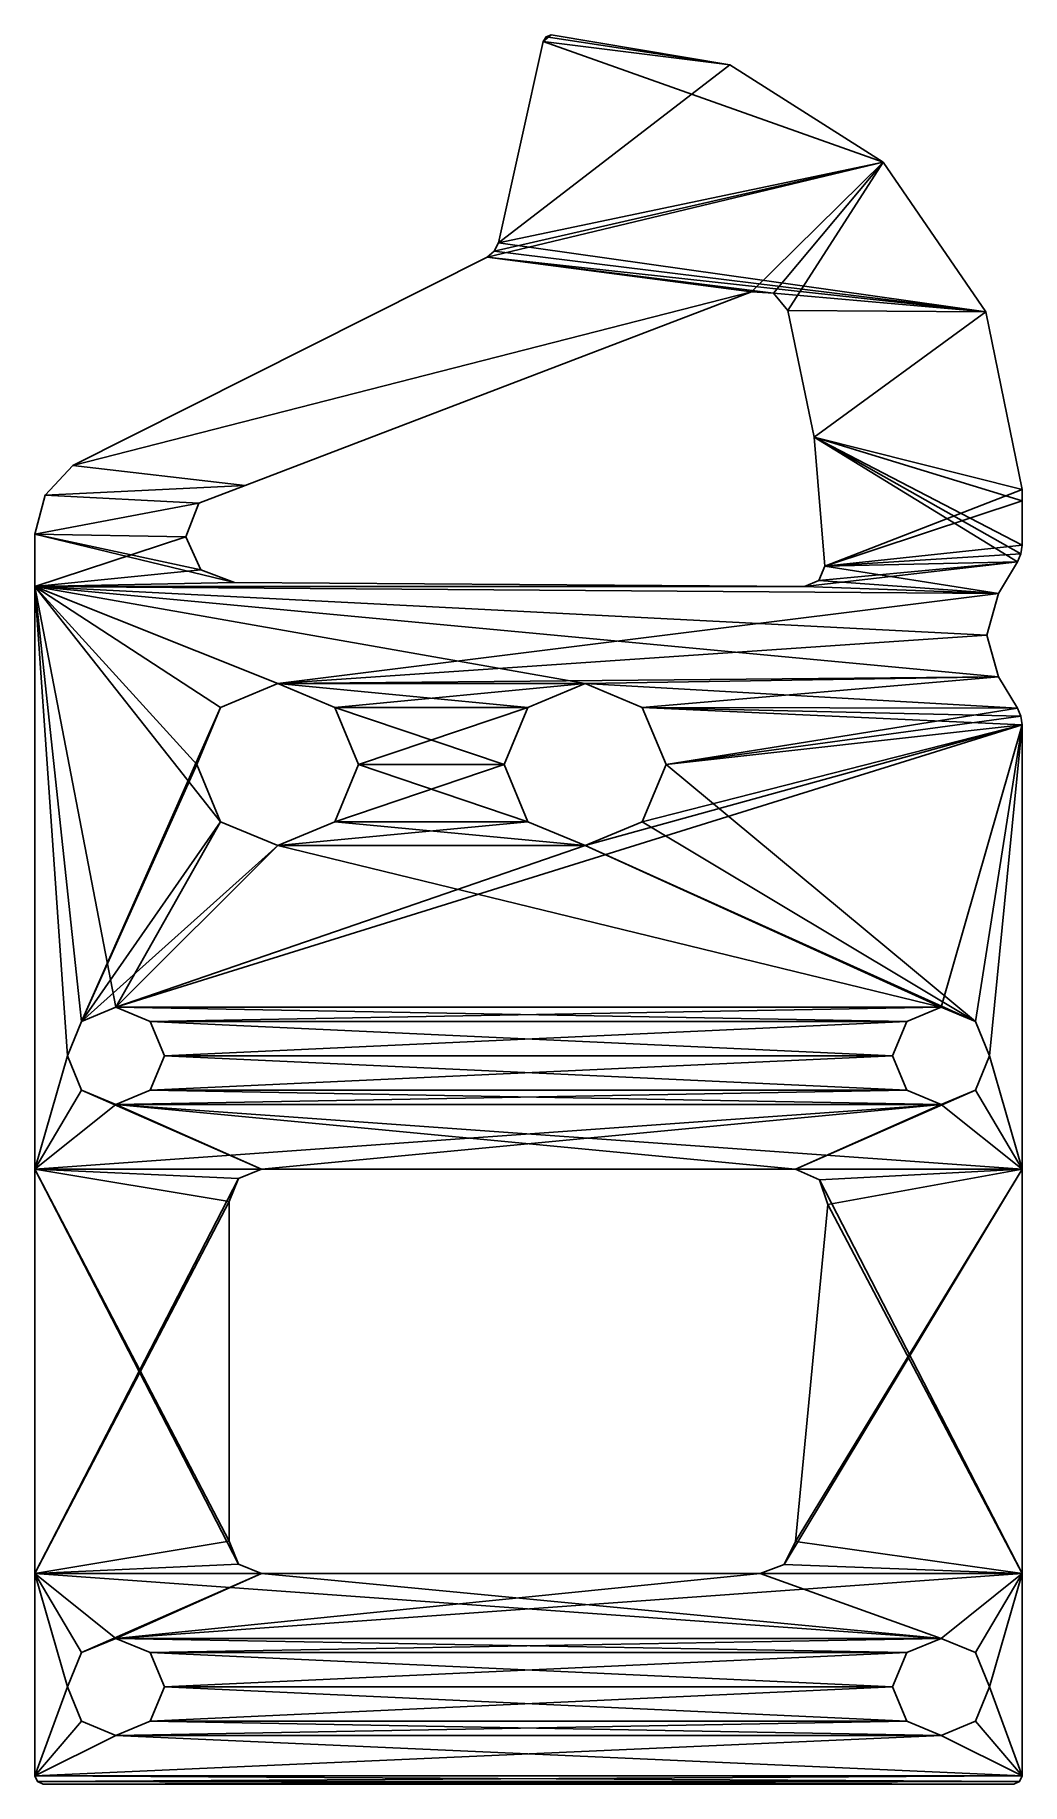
# Model space of a CAD drawing. Header units: millimetres. Extents: x -30.5 to 0, y -6.5 to 47.5.
import ezdxf

# ---------------------------------------------------------------- set-up
doc = ezdxf.new("R2010")
doc.units = ezdxf.units.MM
doc.header["$LTSCALE"] = 65.185185
for name, color, linetype in [('1', 7, 'CONTINUOUS'), ('10', 7, 'CONTINUOUS'), ('11', 7, 'CONTINUOUS'), ('12', 7, 'CONTINUOUS'), ('13', 7, 'CONTINUOUS'), ('14', 7, 'CONTINUOUS'), ('15', 7, 'CONTINUOUS'), ('16', 7, 'CONTINUOUS'), ('17', 7, 'CONTINUOUS'), ('18', 7, 'CONTINUOUS'), ('19', 7, 'CONTINUOUS'), ('2', 7, 'CONTINUOUS'), ('20', 7, 'CONTINUOUS'), ('21', 7, 'CONTINUOUS'), ('22', 7, 'CONTINUOUS'), ('23', 7, 'CONTINUOUS'), ('24', 7, 'CONTINUOUS'), ('25', 7, 'CONTINUOUS'), ('26', 7, 'CONTINUOUS'), ('27', 7, 'CONTINUOUS'), ('28', 7, 'CONTINUOUS'), ('29', 7, 'CONTINUOUS'), ('3', 7, 'CONTINUOUS'), ('30', 7, 'CONTINUOUS'), ('31', 7, 'CONTINUOUS'), ('32', 7, 'CONTINUOUS'), ('33', 7, 'CONTINUOUS'), ('34', 7, 'CONTINUOUS'), ('35', 7, 'CONTINUOUS'), ('36', 7, 'CONTINUOUS'), ('37', 7, 'CONTINUOUS'), ('38', 7, 'CONTINUOUS'), ('39', 7, 'CONTINUOUS'), ('4', 7, 'CONTINUOUS'), ('40', 7, 'CONTINUOUS'), ('41', 7, 'CONTINUOUS'), ('42', 7, 'CONTINUOUS'), ('43', 7, 'CONTINUOUS'), ('44', 7, 'CONTINUOUS'), ('45', 7, 'CONTINUOUS'), ('46', 7, 'CONTINUOUS'), ('47', 7, 'CONTINUOUS'), ('48', 7, 'CONTINUOUS'), ('49', 7, 'CONTINUOUS'), ('5', 7, 'CONTINUOUS'), ('50', 7, 'CONTINUOUS'), ('51', 7, 'CONTINUOUS'), ('52', 7, 'CONTINUOUS'), ('6', 7, 'CONTINUOUS'), ('7', 7, 'CONTINUOUS'), ('8', 7, 'CONTINUOUS'), ('9', 7, 'CONTINUOUS')]:
    doc.layers.add(name, color=color, linetype=linetype)

msp = doc.modelspace()

# ---------------------------------------------------------------- linework, layer by layer
at = {"layer": '1', "linetype": 'CONTINUOUS'}
for points in [[(-14.793, 47.344), (-4.295, 43.612), (-16.182, 41.124), (-14.793, 47.344)], [(-14.707, 47.484), (-9.024, 46.621), (-14.793, 47.344), (-14.707, 47.484)], [(-9.024, 46.621), (-4.295, 43.612), (-14.793, 47.344), (-9.024, 46.621)], [(-14.554, 47.542), (-9.024, 46.621), (-14.707, 47.484), (-14.554, 47.542)], [(-4.295, 43.612), (-1.118, 38.993), (-16.182, 41.124), (-4.295, 43.612)], [(-16.182, 41.124), (-1.118, 38.993), (-16.306, 40.862), (-16.182, 41.124)], [(-29.335, 34.236), (-16.53, 40.678), (-8.361, 39.601), (-29.335, 34.236)], [(-16.306, 40.862), (-1.118, 38.993), (-16.53, 40.678), (-16.306, 40.862)], [(-16.53, 40.678), (-1.118, 38.993), (-7.675, 39.566), (-16.53, 40.678)], [(-8.361, 39.601), (-16.53, 40.678), (-7.675, 39.566), (-8.361, 39.601)], [(-24, 33.622), (-29.335, 34.236), (-8.361, 39.601), (-24, 33.622)], [(-7.675, 39.566), (-1.118, 38.993), (-7.24, 39.034), (-7.675, 39.566)], [(-7.24, 39.034), (-1.118, 38.993), (-6.424, 35.119), (-7.24, 39.034)], [(-1.118, 38.993), (0, 33.5), (-6.424, 35.119), (-1.118, 38.993)], [(-0.036, 31.51), (-0.143, 31.262), (-6.424, 35.119), (-0.036, 31.51)], [(-6.424, 35.119), (-0.143, 31.262), (-6.098, 31.134), (-6.424, 35.119)], [(0, 31.777), (-0.036, 31.51), (-6.424, 35.119), (0, 31.777)], [(0, 33.152), (0, 31.777), (-6.424, 35.119), (0, 33.152)], [(0, 33.5), (0, 33.152), (-6.424, 35.119), (0, 33.5)], [(-30.189, 33.328), (-29.335, 34.236), (-24, 33.622), (-30.189, 33.328)], [(-25.435, 33.074), (-30.189, 33.328), (-24, 33.622), (-25.435, 33.074)], [(-30.5, 32.122), (-30.189, 33.328), (-25.435, 33.074), (-30.5, 32.122)], [(-25.836, 32.034), (-30.5, 32.122), (-25.435, 33.074), (-25.836, 32.034)], [(-30.5, 30.5), (-30.5, 32.122), (-24.336, 30.622), (-30.5, 30.5)], [(-24.336, 30.622), (-30.5, 32.122), (-25.38, 31.015), (-24.336, 30.622)], [(-25.38, 31.015), (-30.5, 32.122), (-25.836, 32.034), (-25.38, 31.015)], [(-6.098, 31.134), (-0.728, 30.286), (-6.277, 30.689), (-6.098, 31.134)], [(-0.143, 31.262), (-0.728, 30.286), (-6.098, 31.134), (-0.143, 31.262)], [(-30.5, 30.5), (-24.336, 30.622), (-6.72, 30.504), (-30.5, 30.5)], [(-0.728, 30.286), (-30.5, 30.5), (-6.72, 30.504), (-0.728, 30.286)], [(-28, 17.5), (-29.06, 17.061), (-30.5, 30.5), (-28, 17.5)], [(-24.767, 23.233), (-28, 17.5), (-30.5, 30.5), (-24.767, 23.233)], [(-29.06, 17.061), (-29.499, 16), (-30.5, 30.5), (-29.06, 17.061)], [(-30.5, 30.5), (-29.499, 16), (-30.5, 12.5), (-30.5, 30.5)], [(-13.5, 27.5), (-23, 27.5), (-30.5, 30.5), (-13.5, 27.5)], [(-0.728, 27.713), (-13.5, 27.5), (-30.5, 30.5), (-0.728, 27.713)], [(-23, 27.5), (-24.767, 26.767), (-30.5, 30.5), (-23, 27.5)], [(-25.5, 25), (-24.767, 23.233), (-30.5, 30.5), (-25.5, 25)], [(-24.767, 26.767), (-25.5, 25), (-30.5, 30.5), (-24.767, 26.767)], [(-1.084, 29), (-0.728, 27.713), (-30.5, 30.5), (-1.084, 29)], [(-0.728, 30.286), (-1.084, 29), (-30.5, 30.5), (-0.728, 30.286)], [(-6.277, 30.689), (-0.728, 30.286), (-6.72, 30.504), (-6.277, 30.689)], [(-0.143, 26.737), (-13.5, 27.5), (-0.728, 27.713), (-0.143, 26.737)], [(-13.5, 27.5), (-15.267, 26.767), (-23, 27.5), (-13.5, 27.5)], [(-23, 27.5), (-15.267, 26.767), (-21.233, 26.767), (-23, 27.5)], [(-11.733, 26.767), (-13.5, 27.5), (-0.143, 26.737), (-11.733, 26.767)], [(-15.267, 26.767), (-16, 25), (-21.233, 26.767), (-15.267, 26.767)], [(-21.233, 26.767), (-16, 25), (-20.5, 25), (-21.233, 26.767)], [(-11, 25), (-11.733, 26.767), (0, 26.223), (-11, 25)], [(0, 26.223), (-11.733, 26.767), (-0.036, 26.49), (0, 26.223)], [(-0.036, 26.49), (-11.733, 26.767), (-0.143, 26.737), (-0.036, 26.49)], [(-1.44, 17.061), (-11, 25), (0, 26.223), (-1.44, 17.061)], [(-1.001, 16), (-1.44, 17.061), (0, 26.223), (-1.001, 16)], [(0, 12.5), (-1.001, 16), (0, 26.223), (0, 12.5)], [(-20.5, 25), (-15.267, 23.233), (-21.233, 23.233), (-20.5, 25)], [(-16, 25), (-15.267, 23.233), (-20.5, 25), (-16, 25)], [(-11, 25), (-1.44, 17.061), (-11.733, 23.233), (-11, 25)], [(-23, 22.5), (-28, 17.5), (-24.767, 23.233), (-23, 22.5)], [(-21.233, 23.233), (-13.5, 22.5), (-23, 22.5), (-21.233, 23.233)], [(-15.267, 23.233), (-13.5, 22.5), (-21.233, 23.233), (-15.267, 23.233)], [(-11.733, 23.233), (-1.44, 17.061), (-13.5, 22.5), (-11.733, 23.233)], [(-2.5, 17.5), (-28, 17.5), (-23, 22.5), (-2.5, 17.5)], [(-13.5, 22.5), (-2.5, 17.5), (-23, 22.5), (-13.5, 22.5)], [(-1.44, 17.061), (-2.5, 17.5), (-13.5, 22.5), (-1.44, 17.061)], [(-26.94, 17.061), (-28, 17.5), (-3.56, 17.061), (-26.94, 17.061)], [(-28, 17.5), (-2.5, 17.5), (-3.56, 17.061), (-28, 17.5)], [(-26.501, 16), (-26.94, 17.061), (-3.999, 16), (-26.501, 16)], [(-3.999, 16), (-26.94, 17.061), (-3.56, 17.061), (-3.999, 16)], [(-29.499, 16), (-29.06, 14.939), (-30.5, 12.5), (-29.499, 16)], [(-26.94, 14.939), (-26.501, 16), (-3.56, 14.939), (-26.94, 14.939)], [(-3.56, 14.939), (-26.501, 16), (-3.999, 16), (-3.56, 14.939)], [(-1.44, 14.939), (-1.001, 16), (0, 12.5), (-1.44, 14.939)], [(-30.5, 12.5), (-29.06, 14.939), (-23.5, 12.5), (-30.5, 12.5)], [(-29.06, 14.939), (-28, 14.5), (-23.5, 12.5), (-29.06, 14.939)], [(-28, 14.5), (-26.94, 14.939), (-2.5, 14.5), (-28, 14.5)], [(-2.5, 14.5), (-26.94, 14.939), (-3.56, 14.939), (-2.5, 14.5)], [(-2.5, 14.5), (-1.44, 14.939), (0, 12.5), (-2.5, 14.5)], [(-28, 14.5), (-2.5, 14.5), (0, 12.5), (-28, 14.5)], [(-28, 14.5), (0, 12.5), (-6.995, 12.5), (-28, 14.5)], [(-23.5, 12.5), (-28, 14.5), (-6.995, 12.5), (-23.5, 12.5)], [(-30.5, 0), (-30.5, 12.5), (-24.207, 0.293), (-30.5, 0)], [(-24.207, 0.293), (-30.5, 12.5), (-24.5, 1), (-24.207, 0.293)], [(-24.5, 1), (-30.5, 12.5), (-24.5, 11.5), (-24.5, 1)], [(-24.5, 11.5), (-30.5, 12.5), (-24.207, 12.207), (-24.5, 11.5)], [(-24.207, 12.207), (-30.5, 12.5), (-23.5, 12.5), (-24.207, 12.207)], [(-6.995, 12.5), (0, 12.5), (-6.255, 12.173), (-6.995, 12.5)], [(0, 12.5), (0, 0), (-6.255, 12.173), (0, 12.5)], [(-6.255, 12.173), (0, 0), (-6, 11.405), (-6.255, 12.173)], [(0, 0), (-6.995, 0.995), (-6, 11.405), (0, 0)], [(-6.995, 0.995), (0, 0), (-7.35, 0.286), (-6.995, 0.995)], [(-23.5, 0), (-30.5, 0), (-24.207, 0.293), (-23.5, 0)], [(-28, -2), (-29.06, -2.439), (-30.5, 0), (-28, -2)], [(-2.5, -2), (-28, -2), (-30.5, 0), (-2.5, -2)], [(-29.06, -2.439), (-29.499, -3.5), (-30.5, 0), (-29.06, -2.439)], [(-30.5, 0), (-29.499, -3.5), (-30.5, -6.25), (-30.5, 0)], [(-2.5, -2), (-30.5, 0), (-23.5, 0), (-2.5, -2)], [(-8.09, 0), (-2.5, -2), (-23.5, 0), (-8.09, 0)], [(-7.35, 0.286), (0, 0), (-8.09, 0), (-7.35, 0.286)], [(0, 0), (-2.5, -2), (-8.09, 0), (0, 0)], [(-1.44, -2.439), (-2.5, -2), (0, 0), (-1.44, -2.439)], [(-1.001, -3.5), (-1.44, -2.439), (0, 0), (-1.001, -3.5)], [(-1.001, -3.5), (0, 0), (0, -6.25), (-1.001, -3.5)], [(-26.94, -2.439), (-28, -2), (-3.56, -2.439), (-26.94, -2.439)], [(-28, -2), (-2.5, -2), (-3.56, -2.439), (-28, -2)], [(-26.501, -3.5), (-26.94, -2.439), (-3.999, -3.5), (-26.501, -3.5)], [(-3.999, -3.5), (-26.94, -2.439), (-3.56, -2.439), (-3.999, -3.5)], [(-29.499, -3.5), (-29.06, -4.561), (-30.5, -6.25), (-29.499, -3.5)], [(-26.94, -4.561), (-26.501, -3.5), (-3.56, -4.561), (-26.94, -4.561)], [(-3.56, -4.561), (-26.501, -3.5), (-3.999, -3.5), (-3.56, -4.561)], [(-1.44, -4.561), (-1.001, -3.5), (0, -6.25), (-1.44, -4.561)], [(-29.06, -4.561), (-28, -5), (-30.5, -6.25), (-29.06, -4.561)], [(-28, -5), (-26.94, -4.561), (-2.5, -5), (-28, -5)], [(-2.5, -5), (-26.94, -4.561), (-3.56, -4.561), (-2.5, -5)], [(-2.5, -5), (-1.44, -4.561), (0, -6.25), (-2.5, -5)], [(-30.5, -6.25), (-28, -5), (0, -6.25), (-30.5, -6.25)], [(-28, -5), (-2.5, -5), (0, -6.25), (-28, -5)], [(-30.426, -6.426), (-30.5, -6.25), (-0.074, -6.426), (-30.426, -6.426)], [(-0.074, -6.426), (-30.5, -6.25), (0, -6.25), (-0.074, -6.426)], [(-30.25, -6.5), (-30.426, -6.426), (-0.25, -6.5), (-30.25, -6.5)], [(-0.25, -6.5), (-30.426, -6.426), (-0.074, -6.426), (-0.25, -6.5)]]:
    msp.add_3dface(points, dxfattribs=at)
at = {"layer": '10', "linetype": 'CONTINUOUS'}
for points in [[(-3.56, 17.061), (-2.5, 17.5), (-3.56, 17.061, 2.5), (-3.56, 17.061)], [(-2.5, 17.5), (-2.5, 17.5, 2.5), (-3.56, 17.061, 2.5), (-2.5, 17.5)], [(-3.999, 16), (-3.56, 17.061), (-3.999, 16, 2.5), (-3.999, 16)], [(-3.56, 17.061), (-3.56, 17.061, 2.5), (-3.999, 16, 2.5), (-3.56, 17.061)], [(-3.56, 14.939), (-3.999, 16), (-3.56, 14.939, 2.5), (-3.56, 14.939)], [(-3.999, 16), (-3.999, 16, 2.5), (-3.56, 14.939, 2.5), (-3.999, 16)], [(-2.5, 14.5), (-3.56, 14.939), (-2.5, 14.5, 2.5), (-2.5, 14.5)], [(-3.56, 14.939), (-3.56, 14.939, 2.5), (-2.5, 14.5, 2.5), (-3.56, 14.939)]]:
    msp.add_3dface(points, dxfattribs=at)
at = {"layer": '11', "linetype": 'CONTINUOUS'}
for points in [[(-13.5, 27.5), (-11.733, 26.767), (-13.5, 27.5, 2.5), (-13.5, 27.5)], [(-13.5, 27.5, 2.5), (-11.733, 26.767), (-11.733, 26.767, 2.5), (-13.5, 27.5, 2.5)], [(-11.733, 26.767), (-11, 25), (-11.733, 26.767, 2.5), (-11.733, 26.767)], [(-11, 25), (-11, 25, 2.5), (-11.733, 26.767, 2.5), (-11, 25)], [(-11, 25), (-11.733, 23.233), (-11, 25, 2.5), (-11, 25)], [(-11.733, 23.233), (-11.733, 23.233, 2.5), (-11, 25, 2.5), (-11.733, 23.233)], [(-11.733, 23.233), (-13.5, 22.5), (-11.733, 23.233, 2.5), (-11.733, 23.233)], [(-13.5, 22.5), (-13.5, 22.5, 2.5), (-11.733, 23.233, 2.5), (-13.5, 22.5)]]:
    msp.add_3dface(points, dxfattribs=at)
at = {"layer": '12', "linetype": 'CONTINUOUS'}
for points in [[(-15.267, 26.767), (-13.5, 27.5), (-15.267, 26.767, 2.5), (-15.267, 26.767)], [(-13.5, 27.5), (-13.5, 27.5, 2.5), (-15.267, 26.767, 2.5), (-13.5, 27.5)], [(-16, 25), (-15.267, 26.767), (-16, 25, 2.5), (-16, 25)], [(-15.267, 26.767), (-15.267, 26.767, 2.5), (-16, 25, 2.5), (-15.267, 26.767)], [(-15.267, 23.233), (-16, 25), (-15.267, 23.233, 2.5), (-15.267, 23.233)], [(-16, 25), (-16, 25, 2.5), (-15.267, 23.233, 2.5), (-16, 25)], [(-13.5, 22.5), (-15.267, 23.233), (-13.5, 22.5, 2.5), (-13.5, 22.5)], [(-15.267, 23.233), (-15.267, 23.233, 2.5), (-13.5, 22.5, 2.5), (-15.267, 23.233)]]:
    msp.add_3dface(points, dxfattribs=at)
at = {"layer": '13', "linetype": 'CONTINUOUS'}
for points in [[(0, 0), (0, 12.5), (0, 0, 2.5), (0, 0)], [(0, 0, 2.5), (0, 12.5), (0, 12.5, 2.5), (0, 0, 2.5)]]:
    msp.add_3dface(points, dxfattribs=at)
at = {"layer": '14', "linetype": 'CONTINUOUS'}
for points in [[(0, 12.5), (0, 26.223), (0, 12.5, 2.5), (0, 12.5)], [(0, 26.223), (0, 26.223, 2.5), (0, 12.5, 2.5), (0, 26.223)]]:
    msp.add_3dface(points, dxfattribs=at)
at = {"layer": '15', "linetype": 'CONTINUOUS'}
for points in [[(0, 33.152), (0, 33.5), (0, 33.5, 2.5), (0, 33.152)], [(0, 33.152), (0, 33.5, 2.5), (0, 33.152, 2.5), (0, 33.152)]]:
    msp.add_3dface(points, dxfattribs=at)
at = {"layer": '16', "linetype": 'CONTINUOUS'}
for points in [[(-29.335, 34.236), (-30.189, 33.328), (-29.335, 34.236, 2.5), (-29.335, 34.236)], [(-30.189, 33.328), (-30.189, 33.328, 2.5), (-29.335, 34.236, 2.5), (-30.189, 33.328)], [(-30.189, 33.328), (-30.5, 32.122), (-30.189, 33.328, 2.5), (-30.189, 33.328)], [(-30.5, 32.122), (-30.5, 32.122, 2.5), (-30.189, 33.328, 2.5), (-30.5, 32.122)]]:
    msp.add_3dface(points, dxfattribs=at)
at = {"layer": '17', "linetype": 'CONTINUOUS'}
for points in [[(-30.5, 32.122), (-30.5, 30.5), (-30.5, 30.5, 2.5), (-30.5, 32.122)], [(-30.5, 32.122), (-30.5, 30.5, 2.5), (-30.5, 32.122, 2.5), (-30.5, 32.122)]]:
    msp.add_3dface(points, dxfattribs=at)
at = {"layer": '18', "linetype": 'CONTINUOUS'}
for points in [[(-30.5, 30.5), (-30.5, 12.5), (-30.5, 30.5, 2.5), (-30.5, 30.5)], [(-30.5, 12.5), (-30.5, 12.5, 2.5), (-30.5, 30.5, 2.5), (-30.5, 12.5)]]:
    msp.add_3dface(points, dxfattribs=at)
at = {"layer": '19', "linetype": 'CONTINUOUS'}
for points in [[(-30.5, 12.5), (-30.5, 0), (-30.5, 12.5, 2.5), (-30.5, 12.5)], [(-30.5, 0), (-30.5, 0, 2.5), (-30.5, 12.5, 2.5), (-30.5, 0)]]:
    msp.add_3dface(points, dxfattribs=at)
at = {"layer": '2', "linetype": 'CONTINUOUS'}
for points in [[(-14.793, 47.344, 2.5), (-16.182, 41.124, 2.5), (-9.024, 46.621, 2.5), (-14.793, 47.344, 2.5)], [(-14.707, 47.484, 2.5), (-14.793, 47.344, 2.5), (-14.554, 47.542, 2.5), (-14.707, 47.484, 2.5)], [(-14.554, 47.542, 2.5), (-14.793, 47.344, 2.5), (-9.024, 46.621, 2.5), (-14.554, 47.542, 2.5)], [(-9.024, 46.621, 2.5), (-16.182, 41.124, 2.5), (-4.295, 43.612, 2.5), (-9.024, 46.621, 2.5)], [(-16.306, 40.862, 2.5), (-16.53, 40.678, 2.5), (-4.295, 43.612, 2.5), (-16.306, 40.862, 2.5)], [(-4.295, 43.612, 2.5), (-16.53, 40.678, 2.5), (-8.361, 39.601, 2.5), (-4.295, 43.612, 2.5)], [(-16.182, 41.124, 2.5), (-16.306, 40.862, 2.5), (-4.295, 43.612, 2.5), (-16.182, 41.124, 2.5)], [(-7.675, 39.566, 2.5), (-4.295, 43.612, 2.5), (-8.361, 39.601, 2.5), (-7.675, 39.566, 2.5)], [(-7.24, 39.034, 2.5), (-4.295, 43.612, 2.5), (-7.675, 39.566, 2.5), (-7.24, 39.034, 2.5)], [(-1.118, 38.993, 2.5), (-4.295, 43.612, 2.5), (-7.24, 39.034, 2.5), (-1.118, 38.993, 2.5)], [(-16.53, 40.678, 2.5), (-29.335, 34.236, 2.5), (-8.361, 39.601, 2.5), (-16.53, 40.678, 2.5)], [(-8.361, 39.601, 2.5), (-29.335, 34.236, 2.5), (-24, 33.622, 2.5), (-8.361, 39.601, 2.5)], [(-6.424, 35.119, 2.5), (-1.118, 38.993, 2.5), (-7.24, 39.034, 2.5), (-6.424, 35.119, 2.5)], [(0, 33.5, 2.5), (-1.118, 38.993, 2.5), (-6.424, 35.119, 2.5), (0, 33.5, 2.5)], [(-6.098, 31.134, 2.5), (0, 33.5, 2.5), (-6.424, 35.119, 2.5), (-6.098, 31.134, 2.5)], [(-29.335, 34.236, 2.5), (-30.189, 33.328, 2.5), (-24, 33.622, 2.5), (-29.335, 34.236, 2.5)], [(-24, 33.622, 2.5), (-30.189, 33.328, 2.5), (-25.435, 33.074, 2.5), (-24, 33.622, 2.5)], [(-30.189, 33.328, 2.5), (-30.5, 32.122, 2.5), (-25.435, 33.074, 2.5), (-30.189, 33.328, 2.5)], [(-25.435, 33.074, 2.5), (-30.5, 32.122, 2.5), (-25.836, 32.034, 2.5), (-25.435, 33.074, 2.5)], [(0, 33.152, 2.5), (0, 33.5, 2.5), (-6.098, 31.134, 2.5), (0, 33.152, 2.5)], [(0, 31.777, 2.5), (0, 33.152, 2.5), (-6.098, 31.134, 2.5), (0, 31.777, 2.5)], [(-30.5, 32.122, 2.5), (-30.5, 30.5, 2.5), (-25.836, 32.034, 2.5), (-30.5, 32.122, 2.5)], [(-25.836, 32.034, 2.5), (-30.5, 30.5, 2.5), (-25.38, 31.015, 2.5), (-25.836, 32.034, 2.5)], [(-0.036, 31.51, 2.5), (0, 31.777, 2.5), (-6.098, 31.134, 2.5), (-0.036, 31.51, 2.5)], [(-0.143, 31.262, 2.5), (-0.036, 31.51, 2.5), (-6.098, 31.134, 2.5), (-0.143, 31.262, 2.5)], [(-30.5, 30.5, 2.5), (-24.336, 30.622, 2.5), (-25.38, 31.015, 2.5), (-30.5, 30.5, 2.5)], [(-0.728, 30.286, 2.5), (-0.143, 31.262, 2.5), (-6.72, 30.504, 2.5), (-0.728, 30.286, 2.5)], [(-6.72, 30.504, 2.5), (-0.143, 31.262, 2.5), (-6.277, 30.689, 2.5), (-6.72, 30.504, 2.5)], [(-6.277, 30.689, 2.5), (-0.143, 31.262, 2.5), (-6.098, 31.134, 2.5), (-6.277, 30.689, 2.5)], [(-24.336, 30.622, 2.5), (-30.5, 30.5, 2.5), (-6.72, 30.504, 2.5), (-24.336, 30.622, 2.5)], [(-30.5, 30.5, 2.5), (-0.728, 30.286, 2.5), (-6.72, 30.504, 2.5), (-30.5, 30.5, 2.5)], [(-29.499, 16, 2.5), (-29.06, 17.061, 2.5), (-30.5, 30.5, 2.5), (-29.499, 16, 2.5)], [(-29.06, 17.061, 2.5), (-24.767, 26.767, 2.5), (-30.5, 30.5, 2.5), (-29.06, 17.061, 2.5)], [(-30.5, 12.5, 2.5), (-29.499, 16, 2.5), (-30.5, 30.5, 2.5), (-30.5, 12.5, 2.5)], [(-24.767, 26.767, 2.5), (-23, 27.5, 2.5), (-30.5, 30.5, 2.5), (-24.767, 26.767, 2.5)], [(-30.5, 30.5, 2.5), (-23, 27.5, 2.5), (-0.728, 30.286, 2.5), (-30.5, 30.5, 2.5)], [(-0.728, 30.286, 2.5), (-23, 27.5, 2.5), (-1.084, 29, 2.5), (-0.728, 30.286, 2.5)], [(-1.084, 29, 2.5), (-23, 27.5, 2.5), (-0.728, 27.713, 2.5), (-1.084, 29, 2.5)], [(-23, 27.5, 2.5), (-13.5, 27.5, 2.5), (-0.728, 27.713, 2.5), (-23, 27.5, 2.5)], [(-13.5, 27.5, 2.5), (-11.733, 26.767, 2.5), (-0.728, 27.713, 2.5), (-13.5, 27.5, 2.5)], [(-0.728, 27.713, 2.5), (-11.733, 26.767, 2.5), (-0.143, 26.737, 2.5), (-0.728, 27.713, 2.5)], [(-13.5, 27.5, 2.5), (-23, 27.5, 2.5), (-21.233, 26.767, 2.5), (-13.5, 27.5, 2.5)], [(-15.267, 26.767, 2.5), (-13.5, 27.5, 2.5), (-21.233, 26.767, 2.5), (-15.267, 26.767, 2.5)], [(-24.767, 26.767, 2.5), (-29.06, 17.061, 2.5), (-25.5, 25, 2.5), (-24.767, 26.767, 2.5)], [(-20.5, 25, 2.5), (-15.267, 26.767, 2.5), (-21.233, 26.767, 2.5), (-20.5, 25, 2.5)], [(-16, 25, 2.5), (-15.267, 26.767, 2.5), (-20.5, 25, 2.5), (-16, 25, 2.5)], [(-11.733, 26.767, 2.5), (-11, 25, 2.5), (-0.143, 26.737, 2.5), (-11.733, 26.767, 2.5)], [(-0.143, 26.737, 2.5), (-11, 25, 2.5), (-0.036, 26.49, 2.5), (-0.143, 26.737, 2.5)], [(-0.036, 26.49, 2.5), (-11, 25, 2.5), (0, 26.223, 2.5), (-0.036, 26.49, 2.5)], [(-28, 17.5, 2.5), (-2.5, 17.5, 2.5), (0, 26.223, 2.5), (-28, 17.5, 2.5)], [(-13.5, 22.5, 2.5), (-28, 17.5, 2.5), (0, 26.223, 2.5), (-13.5, 22.5, 2.5)], [(-11.733, 23.233, 2.5), (-13.5, 22.5, 2.5), (0, 26.223, 2.5), (-11.733, 23.233, 2.5)], [(-11, 25, 2.5), (-11.733, 23.233, 2.5), (0, 26.223, 2.5), (-11, 25, 2.5)], [(-2.5, 17.5, 2.5), (-1.44, 17.061, 2.5), (0, 26.223, 2.5), (-2.5, 17.5, 2.5)], [(-1.44, 17.061, 2.5), (-1.001, 16, 2.5), (0, 26.223, 2.5), (-1.44, 17.061, 2.5)], [(0, 26.223, 2.5), (-1.001, 16, 2.5), (0, 12.5, 2.5), (0, 26.223, 2.5)], [(-25.5, 25, 2.5), (-29.06, 17.061, 2.5), (-24.767, 23.233, 2.5), (-25.5, 25, 2.5)], [(-15.267, 23.233, 2.5), (-16, 25, 2.5), (-21.233, 23.233, 2.5), (-15.267, 23.233, 2.5)], [(-21.233, 23.233, 2.5), (-16, 25, 2.5), (-20.5, 25, 2.5), (-21.233, 23.233, 2.5)], [(-24.767, 23.233, 2.5), (-29.06, 17.061, 2.5), (-23, 22.5, 2.5), (-24.767, 23.233, 2.5)], [(-13.5, 22.5, 2.5), (-15.267, 23.233, 2.5), (-23, 22.5, 2.5), (-13.5, 22.5, 2.5)], [(-23, 22.5, 2.5), (-15.267, 23.233, 2.5), (-21.233, 23.233, 2.5), (-23, 22.5, 2.5)], [(-29.06, 17.061, 2.5), (-28, 17.5, 2.5), (-23, 22.5, 2.5), (-29.06, 17.061, 2.5)], [(-28, 17.5, 2.5), (-13.5, 22.5, 2.5), (-23, 22.5, 2.5), (-28, 17.5, 2.5)], [(-28, 17.5, 2.5), (-26.94, 17.061, 2.5), (-2.5, 17.5, 2.5), (-28, 17.5, 2.5)], [(-2.5, 17.5, 2.5), (-26.94, 17.061, 2.5), (-3.56, 17.061, 2.5), (-2.5, 17.5, 2.5)], [(-26.94, 17.061, 2.5), (-26.501, 16, 2.5), (-3.56, 17.061, 2.5), (-26.94, 17.061, 2.5)], [(-3.56, 17.061, 2.5), (-26.501, 16, 2.5), (-3.999, 16, 2.5), (-3.56, 17.061, 2.5)], [(-29.06, 14.939, 2.5), (-29.499, 16, 2.5), (-30.5, 12.5, 2.5), (-29.06, 14.939, 2.5)], [(-26.501, 16, 2.5), (-26.94, 14.939, 2.5), (-3.999, 16, 2.5), (-26.501, 16, 2.5)], [(-3.999, 16, 2.5), (-26.94, 14.939, 2.5), (-3.56, 14.939, 2.5), (-3.999, 16, 2.5)], [(-1.001, 16, 2.5), (-1.44, 14.939, 2.5), (0, 12.5, 2.5), (-1.001, 16, 2.5)], [(-28, 14.5, 2.5), (-29.06, 14.939, 2.5), (-30.5, 12.5, 2.5), (-28, 14.5, 2.5)], [(-26.94, 14.939, 2.5), (-28, 14.5, 2.5), (-3.56, 14.939, 2.5), (-26.94, 14.939, 2.5)], [(-3.56, 14.939, 2.5), (-28, 14.5, 2.5), (-2.5, 14.5, 2.5), (-3.56, 14.939, 2.5)], [(-1.44, 14.939, 2.5), (-2.5, 14.5, 2.5), (-6.995, 12.5, 2.5), (-1.44, 14.939, 2.5)], [(0, 12.5, 2.5), (-1.44, 14.939, 2.5), (-6.995, 12.5, 2.5), (0, 12.5, 2.5)], [(-2.5, 14.5, 2.5), (-28, 14.5, 2.5), (-30.5, 12.5, 2.5), (-2.5, 14.5, 2.5)], [(-2.5, 14.5, 2.5), (-30.5, 12.5, 2.5), (-23.5, 12.5, 2.5), (-2.5, 14.5, 2.5)], [(-6.995, 12.5, 2.5), (-2.5, 14.5, 2.5), (-23.5, 12.5, 2.5), (-6.995, 12.5, 2.5)], [(-30.5, 12.5, 2.5), (-30.5, 0, 2.5), (-24.207, 12.207, 2.5), (-30.5, 12.5, 2.5)], [(-23.5, 12.5, 2.5), (-30.5, 12.5, 2.5), (-24.207, 12.207, 2.5), (-23.5, 12.5, 2.5)], [(0, 0, 2.5), (0, 12.5, 2.5), (-7.35, 0.286, 2.5), (0, 0, 2.5)], [(0, 12.5, 2.5), (-6.995, 0.995, 2.5), (-7.35, 0.286, 2.5), (0, 12.5, 2.5)], [(-6.995, 0.995, 2.5), (0, 12.5, 2.5), (-6, 11.405, 2.5), (-6.995, 0.995, 2.5)], [(-6.255, 12.173, 2.5), (0, 12.5, 2.5), (-6.995, 12.5, 2.5), (-6.255, 12.173, 2.5)], [(-6, 11.405, 2.5), (0, 12.5, 2.5), (-6.255, 12.173, 2.5), (-6, 11.405, 2.5)], [(-24.207, 12.207, 2.5), (-30.5, 0, 2.5), (-24.5, 11.5, 2.5), (-24.207, 12.207, 2.5)], [(-24.5, 11.5, 2.5), (-30.5, 0, 2.5), (-24.5, 1, 2.5), (-24.5, 11.5, 2.5)], [(-24.5, 1, 2.5), (-30.5, 0, 2.5), (-24.207, 0.293, 2.5), (-24.5, 1, 2.5)], [(-24.207, 0.293, 2.5), (-30.5, 0, 2.5), (-23.5, 0, 2.5), (-24.207, 0.293, 2.5)], [(-29.499, -3.5, 2.5), (-29.06, -2.439, 2.5), (-30.5, 0, 2.5), (-29.499, -3.5, 2.5)], [(-30.5, 0, 2.5), (-29.06, -2.439, 2.5), (-23.5, 0, 2.5), (-30.5, 0, 2.5)], [(-30.5, -6.25, 2.5), (-29.499, -3.5, 2.5), (-30.5, 0, 2.5), (-30.5, -6.25, 2.5)], [(-29.06, -2.439, 2.5), (-28, -2, 2.5), (-23.5, 0, 2.5), (-29.06, -2.439, 2.5)], [(-28, -2, 2.5), (-2.5, -2, 2.5), (0, 0, 2.5), (-28, -2, 2.5)], [(-28, -2, 2.5), (0, 0, 2.5), (-8.09, 0, 2.5), (-28, -2, 2.5)], [(-23.5, 0, 2.5), (-28, -2, 2.5), (-8.09, 0, 2.5), (-23.5, 0, 2.5)], [(-8.09, 0, 2.5), (0, 0, 2.5), (-7.35, 0.286, 2.5), (-8.09, 0, 2.5)], [(-2.5, -2, 2.5), (-1.44, -2.439, 2.5), (0, 0, 2.5), (-2.5, -2, 2.5)], [(-1.44, -2.439, 2.5), (-1.001, -3.5, 2.5), (0, 0, 2.5), (-1.44, -2.439, 2.5)], [(0, 0, 2.5), (-1.001, -3.5, 2.5), (0, -6.25, 2.5), (0, 0, 2.5)], [(-28, -2, 2.5), (-26.94, -2.439, 2.5), (-2.5, -2, 2.5), (-28, -2, 2.5)], [(-2.5, -2, 2.5), (-26.94, -2.439, 2.5), (-3.56, -2.439, 2.5), (-2.5, -2, 2.5)], [(-26.94, -2.439, 2.5), (-26.501, -3.5, 2.5), (-3.56, -2.439, 2.5), (-26.94, -2.439, 2.5)], [(-3.56, -2.439, 2.5), (-26.501, -3.5, 2.5), (-3.999, -3.5, 2.5), (-3.56, -2.439, 2.5)], [(-29.06, -4.561, 2.5), (-29.499, -3.5, 2.5), (-30.5, -6.25, 2.5), (-29.06, -4.561, 2.5)], [(-26.501, -3.5, 2.5), (-26.94, -4.561, 2.5), (-3.999, -3.5, 2.5), (-26.501, -3.5, 2.5)], [(-3.999, -3.5, 2.5), (-26.94, -4.561, 2.5), (-3.56, -4.561, 2.5), (-3.999, -3.5, 2.5)], [(-1.001, -3.5, 2.5), (-1.44, -4.561, 2.5), (0, -6.25, 2.5), (-1.001, -3.5, 2.5)], [(-28, -5, 2.5), (-29.06, -4.561, 2.5), (-30.5, -6.25, 2.5), (-28, -5, 2.5)], [(-26.94, -4.561, 2.5), (-28, -5, 2.5), (-3.56, -4.561, 2.5), (-26.94, -4.561, 2.5)], [(-3.56, -4.561, 2.5), (-28, -5, 2.5), (-2.5, -5, 2.5), (-3.56, -4.561, 2.5)], [(-1.44, -4.561, 2.5), (-2.5, -5, 2.5), (0, -6.25, 2.5), (-1.44, -4.561, 2.5)], [(-2.5, -5, 2.5), (-28, -5, 2.5), (-30.5, -6.25, 2.5), (-2.5, -5, 2.5)], [(0, -6.25, 2.5), (-2.5, -5, 2.5), (-30.5, -6.25, 2.5), (0, -6.25, 2.5)], [(-30.426, -6.426, 2.5), (0, -6.25, 2.5), (-30.5, -6.25, 2.5), (-30.426, -6.426, 2.5)], [(-0.074, -6.426, 2.5), (0, -6.25, 2.5), (-30.426, -6.426, 2.5), (-0.074, -6.426, 2.5)], [(-30.25, -6.5, 2.5), (-0.074, -6.426, 2.5), (-30.426, -6.426, 2.5), (-30.25, -6.5, 2.5)], [(-0.25, -6.5, 2.5), (-0.074, -6.426, 2.5), (-30.25, -6.5, 2.5), (-0.25, -6.5, 2.5)]]:
    msp.add_3dface(points, dxfattribs=at)
at = {"layer": '20', "linetype": 'CONTINUOUS'}
for points in [[(-30.5, 0), (-30.5, -6.25), (-30.5, 0, 2.5), (-30.5, 0)], [(-30.5, -6.25), (-30.5, -6.25, 2.5), (-30.5, 0, 2.5), (-30.5, -6.25)]]:
    msp.add_3dface(points, dxfattribs=at)
at = {"layer": '21', "linetype": 'CONTINUOUS'}
for points in [[(-30.25, -6.5), (-0.25, -6.5), (-30.25, -6.5, 2.5), (-30.25, -6.5)], [(-0.25, -6.5), (-0.25, -6.5, 2.5), (-30.25, -6.5, 2.5), (-0.25, -6.5)]]:
    msp.add_3dface(points, dxfattribs=at)
at = {"layer": '22', "linetype": 'CONTINUOUS'}
for points in [[(0, -6.25), (0, 0), (0, -6.25, 2.5), (0, -6.25)], [(0, 0), (0, 0, 2.5), (0, -6.25, 2.5), (0, 0)]]:
    msp.add_3dface(points, dxfattribs=at)
at = {"layer": '23', "linetype": 'CONTINUOUS'}
for points in [[(-8.09, 0), (-23.5, 0), (-8.09, 0, 2.5), (-8.09, 0)], [(-23.5, 0), (-23.5, 0, 2.5), (-8.09, 0, 2.5), (-23.5, 0)]]:
    msp.add_3dface(points, dxfattribs=at)
at = {"layer": '24', "linetype": 'CONTINUOUS'}
for points in [[(-24.5, 1), (-24.5, 11.5), (-24.5, 1, 2.5), (-24.5, 1)], [(-24.5, 11.5), (-24.5, 11.5, 2.5), (-24.5, 1, 2.5), (-24.5, 11.5)]]:
    msp.add_3dface(points, dxfattribs=at)
at = {"layer": '25', "linetype": 'CONTINUOUS'}
for points in [[(-23.5, 12.5), (-6.995, 12.5), (-23.5, 12.5, 2.5), (-23.5, 12.5)], [(-6.995, 12.5), (-6.995, 12.5, 2.5), (-23.5, 12.5, 2.5), (-6.995, 12.5)]]:
    msp.add_3dface(points, dxfattribs=at)
at = {"layer": '26', "linetype": 'CONTINUOUS'}
for points in [[(-6, 11.405), (-6.995, 0.995), (-6, 11.405, 2.5), (-6, 11.405)], [(-6.995, 0.995), (-6.995, 0.995, 2.5), (-6, 11.405, 2.5), (-6.995, 0.995)]]:
    msp.add_3dface(points, dxfattribs=at)
at = {"layer": '27', "linetype": 'CONTINUOUS'}
for points in [[(-25.836, 32.034), (-25.435, 33.074), (-25.836, 32.034, 2.5), (-25.836, 32.034)], [(-25.435, 33.074), (-25.435, 33.074, 2.5), (-25.836, 32.034, 2.5), (-25.435, 33.074)], [(-25.38, 31.015), (-25.836, 32.034), (-25.38, 31.015, 2.5), (-25.38, 31.015)], [(-25.836, 32.034), (-25.836, 32.034, 2.5), (-25.38, 31.015, 2.5), (-25.836, 32.034)], [(-24.336, 30.622), (-25.38, 31.015), (-24.336, 30.622, 2.5), (-24.336, 30.622)], [(-24.336, 30.622, 2.5), (-25.38, 31.015), (-25.38, 31.015, 2.5), (-24.336, 30.622, 2.5)]]:
    msp.add_3dface(points, dxfattribs=at)
at = {"layer": '28', "linetype": 'CONTINUOUS'}
for points in [[(-25.435, 33.074), (-24, 33.622), (-24, 33.622, 2.5), (-25.435, 33.074)], [(-25.435, 33.074), (-24, 33.622, 2.5), (-25.435, 33.074, 2.5), (-25.435, 33.074)]]:
    msp.add_3dface(points, dxfattribs=at)
at = {"layer": '29', "linetype": 'CONTINUOUS'}
for points in [[(-24, 33.622), (-8.361, 39.601), (-24, 33.622, 2.5), (-24, 33.622)], [(-8.361, 39.601), (-8.361, 39.601, 2.5), (-24, 33.622, 2.5), (-8.361, 39.601)]]:
    msp.add_3dface(points, dxfattribs=at)
at = {"layer": '3', "linetype": 'CONTINUOUS'}
for points in [[(-28, -2), (-26.94, -2.439), (-28, -2, 2.5), (-28, -2)], [(-28, -2, 2.5), (-26.94, -2.439), (-26.94, -2.439, 2.5), (-28, -2, 2.5)], [(-26.94, -2.439), (-26.501, -3.5), (-26.94, -2.439, 2.5), (-26.94, -2.439)], [(-26.501, -3.5), (-26.501, -3.5, 2.5), (-26.94, -2.439, 2.5), (-26.501, -3.5)], [(-26.501, -3.5), (-26.94, -4.561), (-26.501, -3.5, 2.5), (-26.501, -3.5)], [(-26.94, -4.561), (-26.94, -4.561, 2.5), (-26.501, -3.5, 2.5), (-26.94, -4.561)], [(-26.94, -4.561), (-28, -5), (-26.94, -4.561, 2.5), (-26.94, -4.561)], [(-28, -5), (-28, -5, 2.5), (-26.94, -4.561, 2.5), (-28, -5)]]:
    msp.add_3dface(points, dxfattribs=at)
at = {"layer": '30', "linetype": 'CONTINUOUS'}
for points in [[(-8.361, 39.601), (-7.675, 39.566), (-8.361, 39.601, 2.5), (-8.361, 39.601)], [(-7.675, 39.566), (-7.675, 39.566, 2.5), (-8.361, 39.601, 2.5), (-7.675, 39.566)], [(-7.675, 39.566), (-7.24, 39.034), (-7.675, 39.566, 2.5), (-7.675, 39.566)], [(-7.24, 39.034), (-7.24, 39.034, 2.5), (-7.675, 39.566, 2.5), (-7.24, 39.034)]]:
    msp.add_3dface(points, dxfattribs=at)
at = {"layer": '31', "linetype": 'CONTINUOUS'}
for points in [[(-7.24, 39.034), (-6.424, 35.119), (-7.24, 39.034, 2.5), (-7.24, 39.034)], [(-6.424, 35.119), (-6.424, 35.119, 2.5), (-7.24, 39.034, 2.5), (-6.424, 35.119)], [(-6.424, 35.119), (-6.098, 31.134), (-6.424, 35.119, 2.5), (-6.424, 35.119)], [(-6.098, 31.134), (-6.098, 31.134, 2.5), (-6.424, 35.119, 2.5), (-6.098, 31.134)]]:
    msp.add_3dface(points, dxfattribs=at)
at = {"layer": '32', "linetype": 'CONTINUOUS'}
for points in [[(-6.098, 31.134), (-6.277, 30.689), (-6.098, 31.134, 2.5), (-6.098, 31.134)], [(-6.277, 30.689), (-6.277, 30.689, 2.5), (-6.098, 31.134, 2.5), (-6.277, 30.689)], [(-6.277, 30.689), (-6.72, 30.504), (-6.277, 30.689, 2.5), (-6.277, 30.689)], [(-6.72, 30.504), (-6.72, 30.504, 2.5), (-6.277, 30.689, 2.5), (-6.72, 30.504)]]:
    msp.add_3dface(points, dxfattribs=at)
at = {"layer": '33', "linetype": 'CONTINUOUS'}
for points in [[(-6.72, 30.504), (-24.336, 30.622), (-6.72, 30.504, 2.5), (-6.72, 30.504)], [(-24.336, 30.622), (-24.336, 30.622, 2.5), (-6.72, 30.504, 2.5), (-24.336, 30.622)]]:
    msp.add_3dface(points, dxfattribs=at)
at = {"layer": '34', "linetype": 'CONTINUOUS'}
for points in [[(-16.53, 40.678), (-29.335, 34.236), (-16.53, 40.678, 2.5), (-16.53, 40.678)], [(-29.335, 34.236), (-29.335, 34.236, 2.5), (-16.53, 40.678, 2.5), (-29.335, 34.236)]]:
    msp.add_3dface(points, dxfattribs=at)
at = {"layer": '35', "linetype": 'CONTINUOUS'}
for points in [[(-24.207, 0.293), (-24.5, 1), (-24.207, 0.293, 2.5), (-24.207, 0.293)], [(-24.5, 1), (-24.5, 1, 2.5), (-24.207, 0.293, 2.5), (-24.5, 1)], [(-23.5, 0), (-24.207, 0.293), (-23.5, 0, 2.5), (-23.5, 0)], [(-24.207, 0.293), (-24.207, 0.293, 2.5), (-23.5, 0, 2.5), (-24.207, 0.293)]]:
    msp.add_3dface(points, dxfattribs=at)
at = {"layer": '36', "linetype": 'CONTINUOUS'}
for points in [[(-6.995, 0.995), (-7.35, 0.286), (-6.995, 0.995, 2.5), (-6.995, 0.995)], [(-6.995, 0.995, 2.5), (-7.35, 0.286), (-7.35, 0.286, 2.5), (-6.995, 0.995, 2.5)], [(-7.35, 0.286), (-8.09, 0), (-7.35, 0.286, 2.5), (-7.35, 0.286)], [(-8.09, 0), (-8.09, 0, 2.5), (-7.35, 0.286, 2.5), (-8.09, 0)]]:
    msp.add_3dface(points, dxfattribs=at)
at = {"layer": '37', "linetype": 'CONTINUOUS'}
for points in [[(-24.207, 12.207), (-23.5, 12.5), (-24.207, 12.207, 2.5), (-24.207, 12.207)], [(-23.5, 12.5), (-23.5, 12.5, 2.5), (-24.207, 12.207, 2.5), (-23.5, 12.5)], [(-24.5, 11.5), (-24.207, 12.207), (-24.5, 11.5, 2.5), (-24.5, 11.5)], [(-24.207, 12.207), (-24.207, 12.207, 2.5), (-24.5, 11.5, 2.5), (-24.207, 12.207)]]:
    msp.add_3dface(points, dxfattribs=at)
at = {"layer": '38', "linetype": 'CONTINUOUS'}
for points in [[(-6.995, 12.5), (-6.255, 12.173), (-6.995, 12.5, 2.5), (-6.995, 12.5)], [(-6.255, 12.173), (-6.255, 12.173, 2.5), (-6.995, 12.5, 2.5), (-6.255, 12.173)], [(-6.255, 12.173), (-6, 11.405), (-6.255, 12.173, 2.5), (-6.255, 12.173)], [(-6, 11.405), (-6, 11.405, 2.5), (-6.255, 12.173, 2.5), (-6, 11.405)]]:
    msp.add_3dface(points, dxfattribs=at)
at = {"layer": '39', "linetype": 'CONTINUOUS'}
for points in [[(-30.5, -6.25), (-30.426, -6.426), (-30.5, -6.25, 2.5), (-30.5, -6.25)], [(-30.426, -6.426), (-30.426, -6.426, 2.5), (-30.5, -6.25, 2.5), (-30.426, -6.426)], [(-30.426, -6.426), (-30.25, -6.5), (-30.426, -6.426, 2.5), (-30.426, -6.426)], [(-30.25, -6.5), (-30.25, -6.5, 2.5), (-30.426, -6.426, 2.5), (-30.25, -6.5)]]:
    msp.add_3dface(points, dxfattribs=at)
at = {"layer": '4', "linetype": 'CONTINUOUS'}
for points in [[(-29.06, -2.439), (-28, -2), (-29.06, -2.439, 2.5), (-29.06, -2.439)], [(-28, -2), (-28, -2, 2.5), (-29.06, -2.439, 2.5), (-28, -2)], [(-29.499, -3.5), (-29.06, -2.439), (-29.499, -3.5, 2.5), (-29.499, -3.5)], [(-29.06, -2.439), (-29.06, -2.439, 2.5), (-29.499, -3.5, 2.5), (-29.06, -2.439)], [(-29.06, -4.561), (-29.499, -3.5), (-29.06, -4.561, 2.5), (-29.06, -4.561)], [(-29.499, -3.5), (-29.499, -3.5, 2.5), (-29.06, -4.561, 2.5), (-29.499, -3.5)], [(-28, -5), (-29.06, -4.561), (-28, -5, 2.5), (-28, -5)], [(-29.06, -4.561), (-29.06, -4.561, 2.5), (-28, -5, 2.5), (-29.06, -4.561)]]:
    msp.add_3dface(points, dxfattribs=at)
at = {"layer": '40', "linetype": 'CONTINUOUS'}
for points in [[(-0.25, -6.5), (-0.074, -6.426), (-0.25, -6.5, 2.5), (-0.25, -6.5)], [(-0.074, -6.426), (-0.074, -6.426, 2.5), (-0.25, -6.5, 2.5), (-0.074, -6.426)], [(-0.074, -6.426), (0, -6.25), (-0.074, -6.426, 2.5), (-0.074, -6.426)], [(0, -6.25), (0, -6.25, 2.5), (-0.074, -6.426, 2.5), (0, -6.25)]]:
    msp.add_3dface(points, dxfattribs=at)
at = {"layer": '41', "linetype": 'CONTINUOUS'}
for points in [[(-23, 27.5), (-21.233, 26.767), (-23, 27.5, 2.5), (-23, 27.5)], [(-23, 27.5, 2.5), (-21.233, 26.767), (-21.233, 26.767, 2.5), (-23, 27.5, 2.5)], [(-21.233, 26.767), (-20.5, 25), (-21.233, 26.767, 2.5), (-21.233, 26.767)], [(-20.5, 25), (-20.5, 25, 2.5), (-21.233, 26.767, 2.5), (-20.5, 25)], [(-20.5, 25), (-21.233, 23.233), (-20.5, 25, 2.5), (-20.5, 25)], [(-21.233, 23.233), (-21.233, 23.233, 2.5), (-20.5, 25, 2.5), (-21.233, 23.233)], [(-21.233, 23.233), (-23, 22.5), (-21.233, 23.233, 2.5), (-21.233, 23.233)], [(-23, 22.5), (-23, 22.5, 2.5), (-21.233, 23.233, 2.5), (-23, 22.5)]]:
    msp.add_3dface(points, dxfattribs=at)
at = {"layer": '42', "linetype": 'CONTINUOUS'}
for points in [[(-24.767, 26.767), (-23, 27.5), (-24.767, 26.767, 2.5), (-24.767, 26.767)], [(-23, 27.5), (-23, 27.5, 2.5), (-24.767, 26.767, 2.5), (-23, 27.5)], [(-25.5, 25), (-24.767, 26.767), (-25.5, 25, 2.5), (-25.5, 25)], [(-24.767, 26.767), (-24.767, 26.767, 2.5), (-25.5, 25, 2.5), (-24.767, 26.767)], [(-24.767, 23.233), (-25.5, 25), (-24.767, 23.233, 2.5), (-24.767, 23.233)], [(-25.5, 25), (-25.5, 25, 2.5), (-24.767, 23.233, 2.5), (-25.5, 25)], [(-23, 22.5), (-24.767, 23.233), (-23, 22.5, 2.5), (-23, 22.5)], [(-24.767, 23.233), (-24.767, 23.233, 2.5), (-23, 22.5, 2.5), (-24.767, 23.233)]]:
    msp.add_3dface(points, dxfattribs=at)
at = {"layer": '43', "linetype": 'CONTINUOUS'}
for points in [[(-0.143, 26.737), (-0.728, 27.713), (-0.728, 27.713, 2.5), (-0.143, 26.737)], [(-0.143, 26.737), (-0.728, 27.713, 2.5), (-0.143, 26.737, 2.5), (-0.143, 26.737)]]:
    msp.add_3dface(points, dxfattribs=at)
at = {"layer": '44', "linetype": 'CONTINUOUS'}
for points in [[(-0.728, 30.286), (-0.143, 31.262), (-0.143, 31.262, 2.5), (-0.728, 30.286)], [(-0.728, 30.286), (-0.143, 31.262, 2.5), (-0.728, 30.286, 2.5), (-0.728, 30.286)]]:
    msp.add_3dface(points, dxfattribs=at)
at = {"layer": '45', "linetype": 'CONTINUOUS'}
for points in [[(0, 31.777), (0, 33.152), (0, 33.152, 2.5), (0, 31.777)], [(0, 31.777), (0, 33.152, 2.5), (0, 31.777, 2.5), (0, 31.777)]]:
    msp.add_3dface(points, dxfattribs=at)
at = {"layer": '46', "linetype": 'CONTINUOUS'}
for points in [[(-0.036, 26.49), (-0.143, 26.737), (-0.036, 26.49, 2.5), (-0.036, 26.49)], [(-0.143, 26.737), (-0.143, 26.737, 2.5), (-0.036, 26.49, 2.5), (-0.143, 26.737)], [(0, 26.223), (-0.036, 26.49), (0, 26.223, 2.5), (0, 26.223)], [(-0.036, 26.49), (-0.036, 26.49, 2.5), (0, 26.223, 2.5), (-0.036, 26.49)]]:
    msp.add_3dface(points, dxfattribs=at)
at = {"layer": '47', "linetype": 'CONTINUOUS'}
for points in [[(-1.084, 29), (-0.728, 30.286), (-1.084, 29, 2.5), (-1.084, 29)], [(-0.728, 30.286), (-0.728, 30.286, 2.5), (-1.084, 29, 2.5), (-0.728, 30.286)], [(-0.728, 27.713), (-1.084, 29), (-0.728, 27.713, 2.5), (-0.728, 27.713)], [(-1.084, 29), (-1.084, 29, 2.5), (-0.728, 27.713, 2.5), (-1.084, 29)]]:
    msp.add_3dface(points, dxfattribs=at)
at = {"layer": '48', "linetype": 'CONTINUOUS'}
for points in [[(-0.143, 31.262), (-0.036, 31.51), (-0.143, 31.262, 2.5), (-0.143, 31.262)], [(-0.036, 31.51), (-0.036, 31.51, 2.5), (-0.143, 31.262, 2.5), (-0.036, 31.51)], [(-0.036, 31.51), (0, 31.777), (-0.036, 31.51, 2.5), (-0.036, 31.51)], [(0, 31.777), (0, 31.777, 2.5), (-0.036, 31.51, 2.5), (0, 31.777)]]:
    msp.add_3dface(points, dxfattribs=at)
at = {"layer": '49', "linetype": 'CONTINUOUS'}
for points in [[(-9.024, 46.621), (-14.554, 47.542), (-9.024, 46.621, 2.5), (-9.024, 46.621)], [(-14.554, 47.542), (-14.554, 47.542, 2.5), (-9.024, 46.621, 2.5), (-14.554, 47.542)], [(-4.295, 43.612), (-9.024, 46.621), (-4.295, 43.612, 2.5), (-4.295, 43.612)], [(-9.024, 46.621), (-9.024, 46.621, 2.5), (-4.295, 43.612, 2.5), (-9.024, 46.621)], [(-1.118, 38.993), (-4.295, 43.612), (-1.118, 38.993, 2.5), (-1.118, 38.993)], [(-4.295, 43.612), (-4.295, 43.612, 2.5), (-1.118, 38.993, 2.5), (-4.295, 43.612)], [(0, 33.5), (-1.118, 38.993), (0, 33.5, 2.5), (0, 33.5)], [(-1.118, 38.993), (-1.118, 38.993, 2.5), (0, 33.5, 2.5), (-1.118, 38.993)]]:
    msp.add_3dface(points, dxfattribs=at)
at = {"layer": '5', "linetype": 'CONTINUOUS'}
for points in [[(-2.5, -2), (-1.44, -2.439), (-2.5, -2, 2.5), (-2.5, -2)], [(-2.5, -2, 2.5), (-1.44, -2.439), (-1.44, -2.439, 2.5), (-2.5, -2, 2.5)], [(-1.44, -2.439), (-1.001, -3.5), (-1.44, -2.439, 2.5), (-1.44, -2.439)], [(-1.001, -3.5), (-1.001, -3.5, 2.5), (-1.44, -2.439, 2.5), (-1.001, -3.5)], [(-1.001, -3.5), (-1.44, -4.561), (-1.001, -3.5, 2.5), (-1.001, -3.5)], [(-1.44, -4.561), (-1.44, -4.561, 2.5), (-1.001, -3.5, 2.5), (-1.44, -4.561)], [(-1.44, -4.561), (-2.5, -5), (-1.44, -4.561, 2.5), (-1.44, -4.561)], [(-2.5, -5), (-2.5, -5, 2.5), (-1.44, -4.561, 2.5), (-2.5, -5)]]:
    msp.add_3dface(points, dxfattribs=at)
at = {"layer": '50', "linetype": 'CONTINUOUS'}
for points in [[(-14.793, 47.344), (-16.182, 41.124), (-14.793, 47.344, 2.5), (-14.793, 47.344)], [(-16.182, 41.124), (-16.182, 41.124, 2.5), (-14.793, 47.344, 2.5), (-16.182, 41.124)]]:
    msp.add_3dface(points, dxfattribs=at)
at = {"layer": '51', "linetype": 'CONTINUOUS'}
for points in [[(-14.707, 47.484), (-14.793, 47.344), (-14.707, 47.484, 2.5), (-14.707, 47.484)], [(-14.793, 47.344), (-14.793, 47.344, 2.5), (-14.707, 47.484, 2.5), (-14.793, 47.344)], [(-14.554, 47.542), (-14.707, 47.484), (-14.554, 47.542, 2.5), (-14.554, 47.542)], [(-14.707, 47.484), (-14.707, 47.484, 2.5), (-14.554, 47.542, 2.5), (-14.707, 47.484)]]:
    msp.add_3dface(points, dxfattribs=at)
at = {"layer": '52', "linetype": 'CONTINUOUS'}
for points in [[(-16.182, 41.124), (-16.306, 40.862), (-16.182, 41.124, 2.5), (-16.182, 41.124)], [(-16.306, 40.862), (-16.306, 40.862, 2.5), (-16.182, 41.124, 2.5), (-16.306, 40.862)], [(-16.306, 40.862), (-16.53, 40.678), (-16.306, 40.862, 2.5), (-16.306, 40.862)], [(-16.53, 40.678), (-16.53, 40.678, 2.5), (-16.306, 40.862, 2.5), (-16.53, 40.678)]]:
    msp.add_3dface(points, dxfattribs=at)
at = {"layer": '6', "linetype": 'CONTINUOUS'}
for points in [[(-3.56, -2.439), (-2.5, -2), (-3.56, -2.439, 2.5), (-3.56, -2.439)], [(-2.5, -2), (-2.5, -2, 2.5), (-3.56, -2.439, 2.5), (-2.5, -2)], [(-3.999, -3.5), (-3.56, -2.439), (-3.999, -3.5, 2.5), (-3.999, -3.5)], [(-3.56, -2.439), (-3.56, -2.439, 2.5), (-3.999, -3.5, 2.5), (-3.56, -2.439)], [(-3.56, -4.561), (-3.999, -3.5), (-3.56, -4.561, 2.5), (-3.56, -4.561)], [(-3.999, -3.5), (-3.999, -3.5, 2.5), (-3.56, -4.561, 2.5), (-3.999, -3.5)], [(-2.5, -5), (-3.56, -4.561), (-2.5, -5, 2.5), (-2.5, -5)], [(-3.56, -4.561), (-3.56, -4.561, 2.5), (-2.5, -5, 2.5), (-3.56, -4.561)]]:
    msp.add_3dface(points, dxfattribs=at)
at = {"layer": '7', "linetype": 'CONTINUOUS'}
for points in [[(-28, 17.5), (-26.94, 17.061), (-28, 17.5, 2.5), (-28, 17.5)], [(-28, 17.5, 2.5), (-26.94, 17.061), (-26.94, 17.061, 2.5), (-28, 17.5, 2.5)], [(-26.94, 17.061), (-26.501, 16), (-26.94, 17.061, 2.5), (-26.94, 17.061)], [(-26.501, 16), (-26.501, 16, 2.5), (-26.94, 17.061, 2.5), (-26.501, 16)], [(-26.501, 16), (-26.94, 14.939), (-26.501, 16, 2.5), (-26.501, 16)], [(-26.94, 14.939), (-26.94, 14.939, 2.5), (-26.501, 16, 2.5), (-26.94, 14.939)], [(-26.94, 14.939), (-28, 14.5), (-26.94, 14.939, 2.5), (-26.94, 14.939)], [(-28, 14.5), (-28, 14.5, 2.5), (-26.94, 14.939, 2.5), (-28, 14.5)]]:
    msp.add_3dface(points, dxfattribs=at)
at = {"layer": '8', "linetype": 'CONTINUOUS'}
for points in [[(-29.06, 17.061), (-28, 17.5), (-29.06, 17.061, 2.5), (-29.06, 17.061)], [(-28, 17.5), (-28, 17.5, 2.5), (-29.06, 17.061, 2.5), (-28, 17.5)], [(-29.499, 16), (-29.06, 17.061), (-29.499, 16, 2.5), (-29.499, 16)], [(-29.06, 17.061), (-29.06, 17.061, 2.5), (-29.499, 16, 2.5), (-29.06, 17.061)], [(-29.06, 14.939), (-29.499, 16), (-29.06, 14.939, 2.5), (-29.06, 14.939)], [(-29.499, 16), (-29.499, 16, 2.5), (-29.06, 14.939, 2.5), (-29.499, 16)], [(-28, 14.5), (-29.06, 14.939), (-28, 14.5, 2.5), (-28, 14.5)], [(-29.06, 14.939), (-29.06, 14.939, 2.5), (-28, 14.5, 2.5), (-29.06, 14.939)]]:
    msp.add_3dface(points, dxfattribs=at)
at = {"layer": '9', "linetype": 'CONTINUOUS'}
for points in [[(-2.5, 17.5), (-1.44, 17.061), (-2.5, 17.5, 2.5), (-2.5, 17.5)], [(-2.5, 17.5, 2.5), (-1.44, 17.061), (-1.44, 17.061, 2.5), (-2.5, 17.5, 2.5)], [(-1.44, 17.061), (-1.001, 16), (-1.44, 17.061, 2.5), (-1.44, 17.061)], [(-1.001, 16), (-1.001, 16, 2.5), (-1.44, 17.061, 2.5), (-1.001, 16)], [(-1.001, 16), (-1.44, 14.939), (-1.001, 16, 2.5), (-1.001, 16)], [(-1.44, 14.939), (-1.44, 14.939, 2.5), (-1.001, 16, 2.5), (-1.44, 14.939)], [(-1.44, 14.939), (-2.5, 14.5), (-1.44, 14.939, 2.5), (-1.44, 14.939)], [(-2.5, 14.5), (-2.5, 14.5, 2.5), (-1.44, 14.939, 2.5), (-2.5, 14.5)]]:
    msp.add_3dface(points, dxfattribs=at)

doc.saveas('drawing.dxf')
